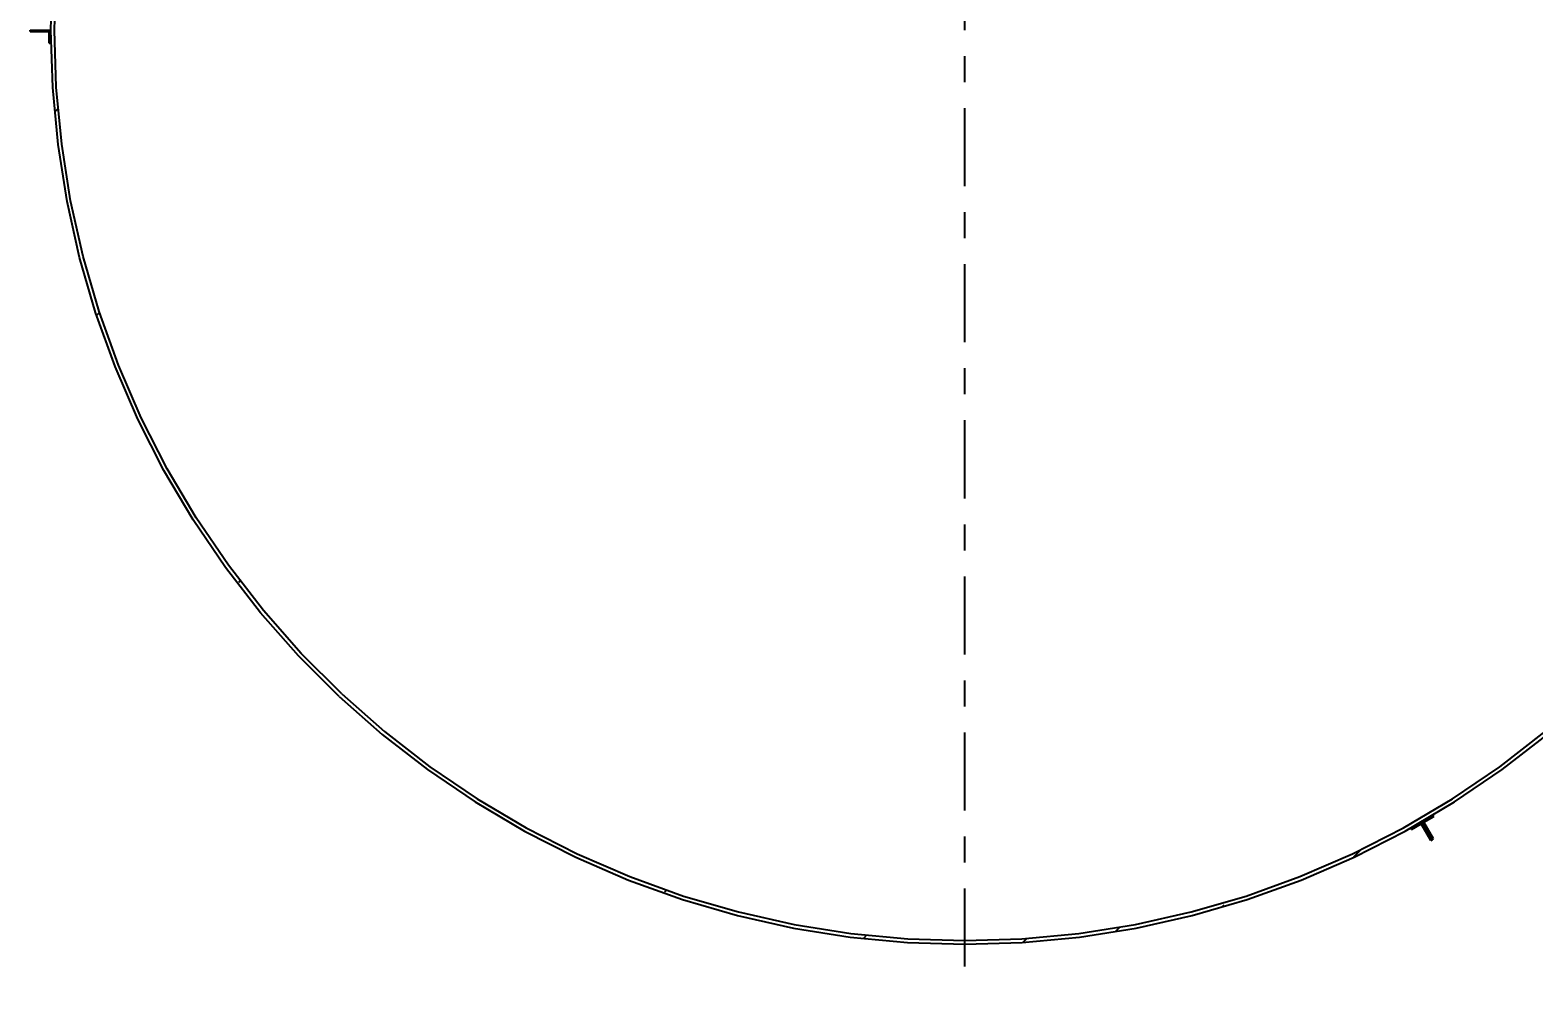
# Model space of a CAD drawing. Extents: x -29293 to 30124, y -19360 to 22650.
# Drawn here: x 18195 to 23977, y 6641 to 10292 of the extents above; entities that cross this region are included whole.
import ezdxf

# ---------------------------------------------------------------- set-up
doc = ezdxf.new("R2010")
doc.units = 0
for name, pattern in [('XKITLINE00', [0]), ('XKITLINE03', [6, 3, -1, 1, -1]), ('XKITLINE05', [8, 3, -1, 1, -1, 1, -1])]:
    doc.linetypes.add(name, pattern=pattern)
doc.layers.get('0').update_dxf_attribs({"linetype": 'CONTINUOUS', "lineweight": 25})
doc.layers.get('DEFPOINTS').update_dxf_attribs({"color": 3, "linetype": 'CONTINUOUS', "lineweight": 25})
doc.layers.add('01粗实线层', color=7, linetype='CONTINUOUS', lineweight=60)
doc.layers.add('grid', color=7, linetype='CONTINUOUS')
doc.layers.add('part1', color=7, linetype='CONTINUOUS')
doc.styles.add('HZ', font='arial.ttf', dxfattribs={"width": 0.7})
doc.dimstyles.get("Standard").update_dxf_attribs({"dimscale": 20, "dimtxt": 3, "dimasz": 3.5, "dimexe": 2, "dimexo": 2, "dimgap": 1, "dimtad": 1, "dimdec": 0, "dimdsep": 46, "dimtxsty": 'HZ', "dimblk": 'OBLIQUE', "dimcen": 0, "dimclrd": 1, "dimclre": 1, "dimclrt": 1, "dimadec": 1, "dimazin": 2, "dimtfac": 1, "dimtdec": 0, "dimtmove": 1, "dimatfit": 0, "dimldrblk": 'OBLIQUE', "dimfxl": 0, "dimtolj": 1, "dimtzin": 0, "dimarcsym": 0})

# ---------------------------------------------------------------- blocks, each defined once
blk = doc.blocks.new('*D370')
at = {"layer": 'part1', "color": 0, "linetype": 'XKITLINE00'}
for p, q in [((1216.247, 1653.236), (1216.345, 1653.333)), ((1217.861, 1645.42), (1217.959, 1645.518)), ((1223.313, 1635.157), (1223.371, 1635.215)), ((1266.188, 1624.599), (1266.468, 1624.879)), ((1239.692, 1623.248), (1239.767, 1623.323)), ((1261.121, 1622.676), (1261.202, 1622.756)), ((1257.039, 1621.736), (1257.19, 1621.888)), ((1247.357, 1621.483), (1247.467, 1621.594)), ((1253.472, 1621.312), (1253.611, 1621.451))]:
    blk.add_line(p, q, dxfattribs=at)
blk = doc.blocks.new('*D371')
at = {"layer": 'part1', "color": 0, "linetype": 'XKITLINE00'}
blk.add_line((1216.03, 1656.161), (1216.09, 1656.221), dxfattribs=at)
blk = doc.blocks.new('*D931')
at = {"layer": 'grid', "color": 4, "linetype": 'XKITLINE03'}
blk.add_line((1251.23, 1572.377), (1251.23, 1740.377), dxfattribs=at)
blk = doc.blocks.new('*D935')
at = {"layer": 'part1', "color": 6, "linetype": 'XKITLINE05'}
for p, q in [((1216.09, 1656.377), (1216.159, 1658.583)), ((1216.23, 1656.377), (1216.299, 1658.574)), ((1216.159, 1654.17), (1216.09, 1656.377)), ((1216.299, 1654.179), (1216.23, 1656.377)), ((1216.367, 1651.973), (1216.159, 1654.17)), ((1216.506, 1651.99), (1216.299, 1654.179)), ((1216.712, 1649.792), (1216.367, 1651.973)), ((1216.85, 1649.818), (1216.506, 1651.99)), ((1217.194, 1647.638), (1216.712, 1649.792)), ((1217.329, 1647.673), (1216.85, 1649.818)), ((1217.81, 1645.518), (1217.194, 1647.638)), ((1217.943, 1645.561), (1217.329, 1647.673)), ((1218.688, 1643.492), (1217.943, 1645.561)), ((1218.557, 1643.441), (1217.81, 1645.518)), ((1219.434, 1641.415), (1218.557, 1643.441)), ((1219.561, 1641.474), (1218.688, 1643.492)), ((1220.436, 1639.448), (1219.434, 1641.415)), ((1220.559, 1639.515), (1219.561, 1641.474)), ((1221.56, 1637.548), (1220.436, 1639.448)), ((1221.678, 1637.623), (1220.559, 1639.515)), ((1222.801, 1635.722), (1221.56, 1637.548)), ((1222.914, 1635.804), (1221.678, 1637.623)), ((1224.262, 1634.067), (1222.914, 1635.804)), ((1224.154, 1633.978), (1222.801, 1635.722)), ((1225.716, 1632.418), (1224.262, 1634.067)), ((1225.614, 1632.322), (1224.154, 1633.978)), ((1227.175, 1630.761), (1225.614, 1632.322)), ((1227.271, 1630.863), (1225.716, 1632.418)), ((1227.175, 1630.761), (1228.831, 1629.301)), ((1227.271, 1630.863), (1228.92, 1629.409)), ((1228.92, 1629.409), (1230.657, 1628.061)), ((1271.802, 1628.061), (1273.54, 1629.409)), ((1228.831, 1629.301), (1230.575, 1627.948)), ((1271.885, 1627.948), (1273.629, 1629.301)), ((1230.575, 1627.948), (1232.401, 1626.707)), ((1230.657, 1628.061), (1232.476, 1626.825)), ((1269.984, 1626.825), (1271.802, 1628.061)), ((1270.059, 1626.707), (1271.885, 1627.948)), ((1232.401, 1626.707), (1234.301, 1625.583)), ((1232.476, 1626.825), (1234.368, 1625.706)), ((1268.091, 1625.706), (1269.984, 1626.825)), ((1268.159, 1625.583), (1270.059, 1626.707)), ((1234.301, 1625.583), (1236.268, 1624.581)), ((1234.368, 1625.706), (1236.327, 1624.708)), ((1266.132, 1624.708), (1268.091, 1625.706)), ((1266.192, 1624.581), (1268.159, 1625.583)), ((1236.268, 1624.581), (1238.294, 1623.704)), ((1236.327, 1624.708), (1238.345, 1623.835)), ((1264.114, 1623.835), (1266.132, 1624.708)), ((1264.166, 1623.704), (1266.192, 1624.581)), ((1238.294, 1623.704), (1240.371, 1622.957)), ((1238.345, 1623.835), (1240.414, 1623.09)), ((1262.045, 1623.09), (1264.114, 1623.835)), ((1262.089, 1622.957), (1264.166, 1623.704)), ((1240.414, 1623.09), (1242.526, 1622.476)), ((1259.934, 1622.476), (1262.045, 1623.09)), ((1240.371, 1622.957), (1242.491, 1622.341)), ((1242.526, 1622.476), (1244.671, 1621.997)), ((1257.788, 1621.997), (1259.934, 1622.476)), ((1259.969, 1622.341), (1262.089, 1622.957)), ((1242.491, 1622.341), (1244.645, 1621.859)), ((1244.645, 1621.859), (1246.826, 1621.514)), ((1244.671, 1621.997), (1246.843, 1621.653)), ((1255.616, 1621.653), (1257.788, 1621.997)), ((1255.634, 1621.514), (1257.814, 1621.859)), ((1257.814, 1621.859), (1259.969, 1622.341)), ((1246.826, 1621.514), (1249.023, 1621.306)), ((1246.843, 1621.653), (1249.032, 1621.446)), ((1249.023, 1621.306), (1251.23, 1621.237)), ((1249.032, 1621.446), (1251.23, 1621.377)), ((1251.23, 1621.377), (1253.427, 1621.446)), ((1251.23, 1621.237), (1253.436, 1621.306)), ((1253.427, 1621.446), (1255.616, 1621.653)), ((1253.436, 1621.306), (1255.634, 1621.514))]:
    blk.add_line(p, q, dxfattribs=at)
blk = doc.blocks.new('*D985')
at = {"layer": 'part1', "color": 6, "linetype": 'XKITLINE05'}
for p, q in [((1215.29, 1656.377), (1216.09, 1656.377)), ((1215.29, 1656.317), (1215.29, 1656.377)), ((1215.29, 1656.317), (1216.03, 1656.317)), ((1216.03, 1655.877), (1216.03, 1656.317)), ((1216.09, 1655.877), (1216.09, 1656.377)), ((1216.03, 1655.877), (1216.09, 1655.877))]:
    blk.add_line(p, q, dxfattribs=at)
blk = doc.blocks.new('*D990')
at = {"layer": 'part1', "color": 6, "linetype": 'XKITLINE05'}
for p, q in [((1268.8, 1625.945), (1269.233, 1626.195)), ((1269.2, 1625.252), (1268.8, 1625.945)), ((1268.882, 1625.923), (1269.263, 1626.143)), ((1269.252, 1625.282), (1268.882, 1625.923)), ((1269.263, 1626.143), (1269.233, 1626.195)), ((1269.2, 1625.252), (1269.252, 1625.282))]:
    blk.add_line(p, q, dxfattribs=at)
blk = doc.blocks.new('*D991')
at = {"layer": 'part1', "color": 6, "linetype": 'XKITLINE05'}
for p, q in [((1268.367, 1625.695), (1268.8, 1625.945)), ((1269.2, 1625.252), (1268.8, 1625.945)), ((1268.397, 1625.643), (1268.367, 1625.695)), ((1268.397, 1625.643), (1268.778, 1625.863)), ((1269.148, 1625.222), (1268.778, 1625.863)), ((1269.148, 1625.222), (1269.2, 1625.252))]:
    blk.add_line(p, q, dxfattribs=at)
blk = doc.blocks.new('_Oblique')
at = {"color": 0, "linetype": 'ByBlock', "lineweight": -2}
blk.add_line((-0.5, -0.5), (0.5, 0.5), dxfattribs=at)
blk = doc.blocks.new('*D1488')
at = {"layer": '01粗实线层', "color": 1, "lineweight": -2}
for start, end in [(90, 99.00001), (79.63426, 90), (99.00001, 109.36575)]:
    blk.add_arc((21789.2, 10292), 2324.7, start, end, dxfattribs=at)
at = {"layer": 'DEFPOINTS', "color": 0}
for p in [(21789.2, 18692), (21022.6, 15131.6), (21546.2, 12603.9), (21789.2, 10292), (21789.2, 1892)]:
    blk.add_point(p, dxfattribs=at)
at = {"layer": '01粗实线层', "color": 1, "lineweight": -2, "xscale": 420, "yscale": 420, "zscale": 420}
for p, rotation in [((21425.5, 12588), 9.000007317431102), ((21789.2, 12616.7), 180)]:
    blk.add_blockref('_Oblique', p, dxfattribs=dict(at, rotation=rotation))
at = {"layer": '01粗实线层', "color": 1, "insert": (21619.4, 13037), "char_height": 360, "attachment_point": 5, "style": 'HZ'}
blk.add_mtext('\\A1;9°', dxfattribs=at)

msp = doc.modelspace()

# ---------------------------------------------------------------- block references
at = {"layer": 'grid', "xscale": 100, "yscale": 100, "zscale": 100}
msp.add_blockref('*D931', (-103333.8, -155345.7), dxfattribs=at)
at = {"layer": 'part1', "xscale": 100, "yscale": 100, "zscale": 100}
for name in ['*D935', '*D370', '*D985', '*D371', '*D991', '*D990']:
    msp.add_blockref(name, (-103333.8, -155345.7), dxfattribs=at)

# ---------------------------------------------------------------- dimensions: what is measured, and where the dimension line sits
at = {"layer": '01粗实线层'}
dim = msp.add_angular_dim_2l(base=(21546.2, 12603.9), line1=((21789.2, 1892), (21789.2, 18692)), line2=((21789.2, 10292), (21022.6, 15131.6)), dimstyle='Standard', override={"dimscale": 120, "dimfxl": 3, "dimarcsym": 2}, dxfattribs=at)
dim.commit()
dim.dimension.update_dxf_attribs({"geometry": '*D1488', "text_midpoint": (21619.4, 13037), "dimtype": 162})

doc.saveas('drawing.dxf')
